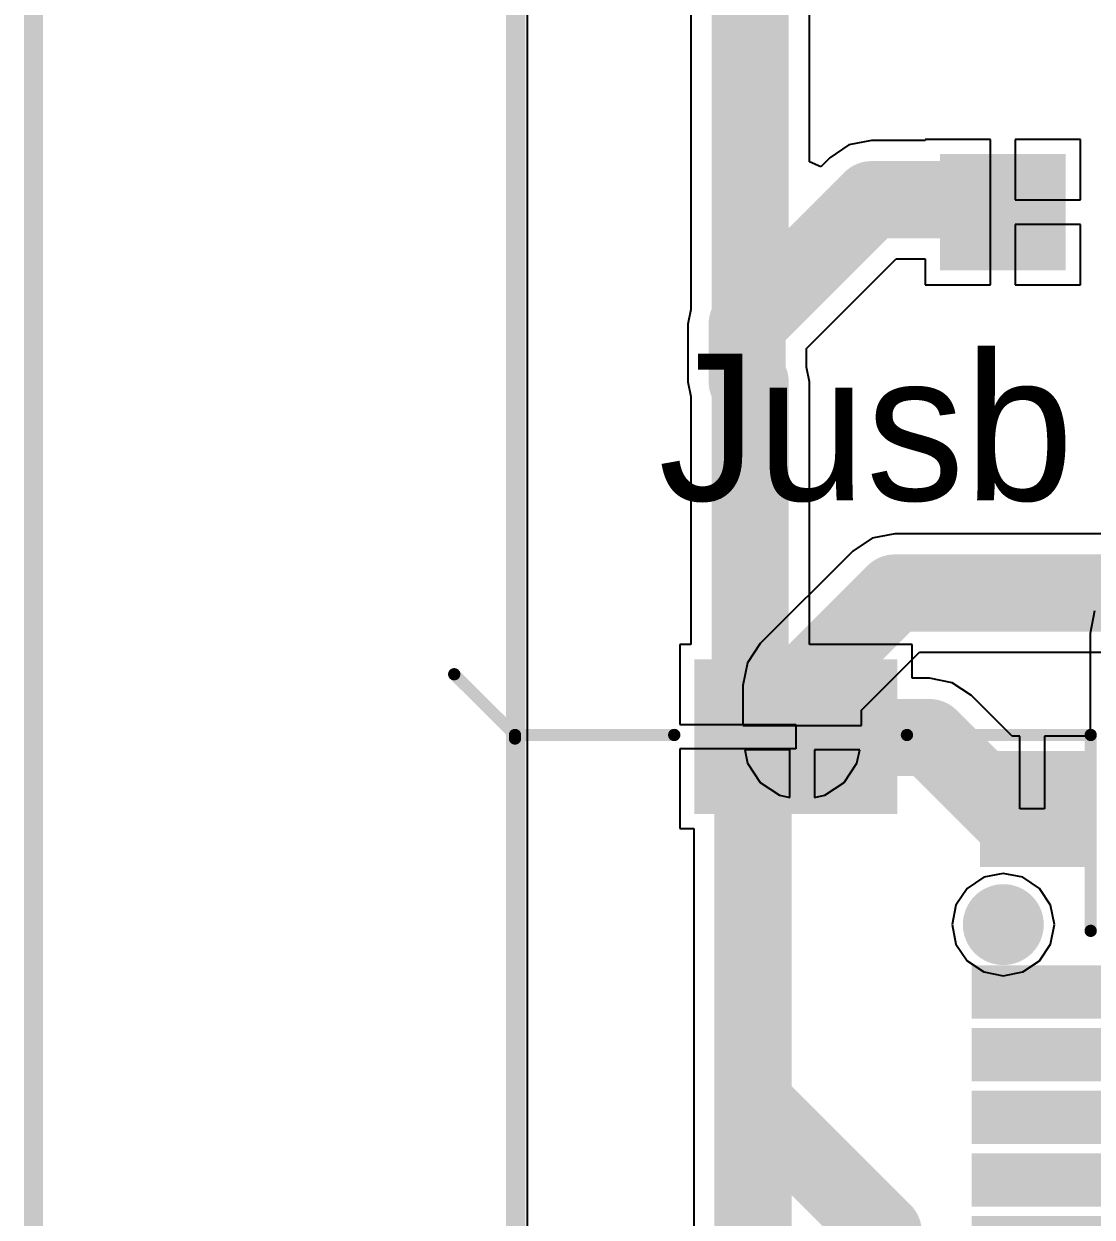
# Model space of a CAD drawing. Extents: x 60 to 151, y 116 to 276.
# Drawn here: x 60.43 to 71.51, y 129.06 to 141.44 of the extents above; entities that cross this region are included whole.
import ezdxf

# ---------------------------------------------------------------- set-up
doc = ezdxf.new("R2010")
doc.units = 0
doc.header["$MEASUREMENT"] = 0
doc.layers.get('0').update_dxf_attribs({"linetype": 'CONTINUOUS'})
for name, color, linetype in [('BOTTOMLAYER', 5, 'CONTINUOUS'), ('BOTTOMSOLDER', 6, 'CONTINUOUS'), ('MECHANICAL1', 6, 'CONTINUOUS'), ('MULTILAYER', 9, 'CONTINUOUS'), ('PADHOLELAYER', 156, 'CONTINUOUS'), ('TOPLAYER', 1, 'CONTINUOUS'), ('TOPOVERLAY', 2, 'CONTINUOUS'), ('TOPPASTE', 8, 'CONTINUOUS'), ('TOPSOLDER', 216, 'CONTINUOUS'), ('VIAHOLELAYER', 16, 'CONTINUOUS')]:
    doc.layers.add(name, color=color, linetype=linetype)

# ---------------------------------------------------------------- blocks, each defined once
blk = doc.blocks.new('____________5__23')
at = {"layer": 'BOTTOMLAYER', "const_width": 0.318}
for points in [[(-0.859, -0.525, 1), (-0.541, -0.525, 1)], [(3.141, -0.525, 1), (3.459, -0.525, 1)]]:
    blk.add_lwpolyline(points, format="xyb", close=True, dxfattribs=at)
at = {"layer": 'BOTTOMSOLDER', "const_width": 0.419}
for points in [[(-0.91, -0.525, 1), (-0.49, -0.525, 1)], [(3.09, -0.525, 1), (3.51, -0.525, 1)]]:
    blk.add_lwpolyline(points, format="xyb", close=True, dxfattribs=at)
at = {"layer": 'MULTILAYER', "const_width": 0.318}
for points in [[(-0.859, -0.525, 1), (-0.541, -0.525, 1)], [(3.141, -0.525, 1), (3.459, -0.525, 1)]]:
    blk.add_lwpolyline(points, format="xyb", close=True, dxfattribs=at)
at = {"layer": 'PADHOLELAYER', "const_width": 0.3}
for points in [[(-0.85, -0.525, 1), (-0.55, -0.525, 1)], [(3.15, -0.525, 1), (3.45, -0.525, 1)]]:
    blk.add_lwpolyline(points, format="xyb", close=True, dxfattribs=at)
at = {"layer": 'TOPLAYER', "const_width": 0.318}
for points in [[(-0.859, -0.525, 1), (-0.541, -0.525, 1)], [(3.141, -0.525, 1), (3.459, -0.525, 1)]]:
    blk.add_lwpolyline(points, format="xyb", close=True, dxfattribs=at)
at = {"layer": 'TOPLAYER'}
for points in [[(-0.175, -0.75), (0.175, -0.75), (-0.175, 0.75), (0.175, 0.75)], [(0.475, -0.75), (0.825, -0.75), (0.475, 0.75), (0.825, 0.75)], [(1.125, -0.75), (1.475, -0.75), (1.125, 0.75), (1.475, 0.75)], [(1.775, -0.75), (2.125, -0.75), (1.775, 0.75), (2.125, 0.75)], [(2.425, -0.75), (2.775, -0.75), (2.425, 0.75), (2.775, 0.75)], [(-2.4, -0.665), (-1.4, -0.665), (-2.4, 0.215), (-1.4, 0.215)], [(4, -0.665), (5, -0.665), (4, 0.215), (5, 0.215)], [(-3.35, -3.625), (-1.95, -3.625), (-3.35, -1.725), (-1.95, -1.725)], [(4.55, -3.625), (5.95, -3.625), (4.55, -1.725), (5.95, -1.725)]]:
    blk.add_solid(points, dxfattribs=at)
at = {"layer": 'TOPOVERLAY'}
for points, const_width in [([(3.3, 0.76, 1), (3.05, 0.76, 1)], 0.25), ([(2.987, 0.76, 1), (3.112, 0.76, 1)], 0.125), ([(3.238, 0.76, 1), (3.363, 0.76, 1)], 0.125), ([(-2.699, 0.381, 1), (-2.635, 0.381, 1)], 0.0635), ([(-2.699, 0.381, 1), (-2.635, 0.381, 1)], 0.0635), ([(-0.667, 0.381, 1), (-0.603, 0.381, 1)], 0.0635), ([(3.143, 0.381, 1), (3.207, 0.381, 1)], 0.0635), ([(5.175, 0.381, 1), (5.239, 0.381, 1)], 0.0635), ([(5.175, 0.381, 1), (5.239, 0.381, 1)], 0.0635), ([(-2.699, -1.524, 1), (-2.635, -1.524, 1)], 0.0635), ([(5.175, -1.524, 1), (5.239, -1.524, 1)], 0.0635), ([(-2.699, -3.937, 1), (-2.635, -3.937, 1)], 0.0635), ([(5.175, -3.937, 1), (5.239, -3.937, 1)], 0.0635), ([(-2.699, -5.588, 1), (-2.635, -5.588, 1)], 0.0635), ([(-2.699, -5.588, 1), (-2.635, -5.588, 1)], 0.0635), ([(-2.662, -5.588, 1), (-2.598, -5.588, 1)], 0.0635), ([(5.138, -5.588, 1), (5.202, -5.588, 1)], 0.0635), ([(5.175, -5.588, 1), (5.239, -5.588, 1)], 0.0635), ([(5.175, -5.588, 1), (5.239, -5.588, 1)], 0.0635), ([(-3.329, -6.218, 1), (-3.265, -6.218, 1)], 0.0635), ([(5.805, -6.218, 1), (5.869, -6.218, 1)], 0.0635)]:
    blk.add_lwpolyline(points, format="xyb", close=True, dxfattribs=dict(at, const_width=const_width))
at = {"layer": 'TOPOVERLAY', "const_width": 0.127}
for points in [[(-0.635, 0.381), (-2.667, 0.381)], [(-2.667, -1.524), (-2.667, 0.381)], [(5.207, 0.381), (3.175, 0.381)], [(5.207, -1.524), (5.207, 0.381)], [(-2.667, -5.588), (-2.667, -3.937)], [(5.207, -5.588), (5.207, -3.937)], [(-3.297, -6.218), (-2.667, -5.588)], [(5.17, -5.588), (-2.63, -5.588)], [(5.837, -6.218), (5.207, -5.588)]]:
    blk.add_lwpolyline(points, dxfattribs=at)
at = {"layer": 'TOPPASTE'}
for points in [[(-0.175, -0.75), (0.175, -0.75), (-0.175, 0.75), (0.175, 0.75)], [(0.475, -0.75), (0.825, -0.75), (0.475, 0.75), (0.825, 0.75)], [(1.125, -0.75), (1.475, -0.75), (1.125, 0.75), (1.475, 0.75)], [(1.775, -0.75), (2.125, -0.75), (1.775, 0.75), (2.125, 0.75)], [(2.425, -0.75), (2.775, -0.75), (2.425, 0.75), (2.775, 0.75)], [(-2.4, -0.665), (-1.4, -0.665), (-2.4, 0.215), (-1.4, 0.215)], [(4, -0.665), (5, -0.665), (4, 0.215), (5, 0.215)], [(-3.35, -3.625), (-1.95, -3.625), (-3.35, -1.725), (-1.95, -1.725)], [(4.55, -3.625), (5.95, -3.625), (4.55, -1.725), (5.95, -1.725)]]:
    blk.add_solid(points, dxfattribs=at)
at = {"layer": 'TOPSOLDER', "const_width": 0.419}
for points in [[(-0.91, -0.525, 1), (-0.49, -0.525, 1)], [(3.09, -0.525, 1), (3.51, -0.525, 1)]]:
    blk.add_lwpolyline(points, format="xyb", close=True, dxfattribs=at)
at = {"layer": 'TOPSOLDER'}
for points in [[(-0.277, -0.852), (0.277, -0.852), (-0.277, 0.852), (0.277, 0.852)], [(0.373, -0.852), (0.927, -0.852), (0.373, 0.852), (0.927, 0.852)], [(1.023, -0.852), (1.577, -0.852), (1.023, 0.852), (1.577, 0.852)], [(1.673, -0.852), (2.227, -0.852), (1.673, 0.852), (2.227, 0.852)], [(2.323, -0.852), (2.877, -0.852), (2.323, 0.852), (2.877, 0.852)], [(-2.502, -0.767), (-1.298, -0.767), (-2.502, 0.317), (-1.298, 0.317)], [(3.898, -0.767), (5.102, -0.767), (3.898, 0.317), (5.102, 0.317)], [(-3.452, -3.727), (-1.848, -3.727), (-3.452, -1.623), (-1.848, -1.623)], [(4.448, -3.727), (6.052, -3.727), (4.448, -1.623), (6.052, -1.623)]]:
    blk.add_solid(points, dxfattribs=at)
blk = doc.blocks.new('_1_0603_95')
at = {"layer": 'TOPLAYER'}
for points in [[(-0.3, -0.5), (-0.3, 0.5), (-1.4, -0.5), (-1.4, 0.5)], [(1.4, -0.5), (1.4, 0.5), (0.3, -0.5), (0.3, 0.5)]]:
    blk.add_solid(points, dxfattribs=at)
at = {"layer": 'TOPPASTE'}
for points in [[(-0.3, -0.5), (-0.3, 0.5), (-1.4, -0.5), (-1.4, 0.5)], [(1.4, -0.5), (1.4, 0.5), (0.3, -0.5), (0.3, 0.5)]]:
    blk.add_solid(points, dxfattribs=at)
at = {"layer": 'TOPSOLDER'}
for points in [[(-0.198, -0.602), (-0.198, 0.602), (-1.502, -0.602), (-1.502, 0.602)], [(1.502, -0.602), (1.502, 0.602), (0.198, -0.602), (0.198, 0.602)]]:
    blk.add_solid(points, dxfattribs=at)

msp = doc.modelspace()

# ---------------------------------------------------------------- linework, layer by layer
at = {"layer": 'BOTTOMLAYER'}
for p, q in [((65.652, 116.306), (65.652, 193.706)), ((69.227, 136.104), (69.027, 135.971)), ((69.462, 136.151), (69.227, 136.104)), ((73.092, 136.151), (69.462, 136.151)), ((69.027, 135.971), (68.067, 135.011)), ((68.067, 135.011), (67.934, 134.811)), ((69.117, 134.321), (69.717, 134.921)), ((69.717, 134.921), (72.837, 134.921)), ((67.934, 134.811), (67.887, 134.576)), ((67.887, 134.576), (67.887, 134.163)), ((69.117, 134.163), (69.117, 134.321)), ((67.887, 134.163), (69.117, 134.163)), ((68.375, 133.909), (67.906, 133.909)), ((67.906, 133.909), (67.934, 133.771)), ((68.375, 133.416), (68.375, 133.909)), ((69.098, 133.909), (68.629, 133.909)), ((68.629, 133.909), (68.629, 133.416)), ((69.07, 133.771), (69.098, 133.909)), ((67.934, 133.771), (68.067, 133.571)), ((68.937, 133.571), (69.07, 133.771)), ((68.067, 133.571), (68.267, 133.438)), ((68.737, 133.438), (68.937, 133.571)), ((68.267, 133.438), (68.375, 133.416)), ((68.629, 133.416), (68.737, 133.438)), ((70.384, 132.587), (70.212, 132.471)), ((70.587, 132.627), (70.384, 132.587)), ((70.79, 132.587), (70.587, 132.627)), ((70.962, 132.471), (70.79, 132.587)), ((70.212, 132.471), (70.096, 132.299)), ((71.077, 132.299), (70.962, 132.471)), ((70.096, 132.299), (70.056, 132.096)), ((71.118, 132.096), (71.077, 132.299)), ((70.056, 132.096), (70.096, 131.893)), ((71.077, 131.893), (71.118, 132.096)), ((70.096, 131.893), (70.212, 131.721)), ((70.962, 131.721), (71.077, 131.893)), ((70.212, 131.721), (70.384, 131.606)), ((70.79, 131.606), (70.962, 131.721)), ((70.384, 131.606), (70.587, 131.565)), ((70.587, 131.565), (70.79, 131.606))]:
    msp.add_line(p, q, dxfattribs=at)
at = {"layer": 'BOTTOMLAYER', "const_width": 0.8}
for points in [[(68.502, 134.576), (69.462, 135.536)], [(69.462, 135.536), (73.092, 135.536)], [(68.502, 134.036), (68.502, 134.576)], [(68.502, 134.006), (68.502, 134.036)]]:
    msp.add_lwpolyline(points, dxfattribs=at)
at = {"layer": 'BOTTOMLAYER'}
for points, const_width in [([(69.262, 135.536, 1), (69.662, 135.536, 1)], 0.4), ([(69.262, 135.536, 1), (69.662, 135.536, 1)], 0.4), ([(68.302, 134.576, 1), (68.702, 134.576, 1)], 0.4), ([(68.302, 134.576, 1), (68.702, 134.576, 1)], 0.4), ([(68.302, 134.036, 1), (68.702, 134.036, 1)], 0.4), ([(68.302, 134.036, 1), (68.702, 134.036, 1)], 0.4), ([(68.302, 134.006, 1), (68.702, 134.006, 1)], 0.4), ([(68.352, 134.036, 1), (68.652, 134.036, 1)], 0.3)]:
    msp.add_lwpolyline(points, format="xyb", close=True, dxfattribs=dict(at, const_width=const_width))
at = {"layer": 'BOTTOMSOLDER', "const_width": 0.402}
msp.add_lwpolyline([(68.301, 134.036, 1), (68.703, 134.036, 1)], format="xyb", close=True, dxfattribs=at)
at = {"layer": 'MECHANICAL1', "const_width": 0.2}
for points in [[(60.532, 116.186), (60.532, 196.186)], [(65.532, 116.186), (65.532, 196.186)]]:
    msp.add_lwpolyline(points, dxfattribs=at)
at = {"layer": 'MULTILAYER', "const_width": 0.3}
msp.add_lwpolyline([(68.352, 134.036, 1), (68.652, 134.036, 1)], format="xyb", close=True, dxfattribs=at)
at = {"layer": 'TOPLAYER'}
for p, q in [((65.652, 116.546), (65.652, 196.046)), ((67.347, 142.732), (67.347, 138.477)), ((68.577, 140.007), (68.577, 142.732)), ((68.987, 140.184), (68.787, 140.051)), ((69.222, 140.231), (68.987, 140.184)), ((69.778, 140.231), (69.222, 140.231)), ((70.455, 140.24), (69.778, 140.24)), ((69.778, 140.24), (69.778, 140.231)), ((70.455, 139.486), (70.455, 140.24)), ((71.386, 140.24), (70.709, 140.24)), ((70.709, 140.24), (70.709, 139.613)), ((71.386, 139.613), (71.386, 140.24)), ((68.694, 139.958), (68.577, 140.007)), ((68.787, 140.051), (68.694, 139.958)), ((70.709, 139.613), (71.386, 139.613)), ((70.455, 138.732), (70.455, 139.486)), ((71.386, 139.359), (70.709, 139.359)), ((70.709, 139.359), (70.709, 138.732)), ((71.386, 138.732), (71.386, 139.359)), ((68.547, 138.071), (69.477, 139.001)), ((69.477, 139.001), (69.778, 139.001)), ((69.778, 139.001), (69.778, 138.732)), ((69.778, 138.732), (70.455, 138.732)), ((70.709, 138.732), (71.386, 138.732)), ((67.347, 138.477), (67.317, 138.326)), ((67.317, 138.326), (67.317, 137.726)), ((68.547, 137.877), (68.547, 138.071)), ((68.577, 137.726), (68.547, 137.877)), ((67.317, 137.726), (67.347, 137.575)), ((68.577, 135), (68.577, 137.726)), ((67.347, 137.575), (67.347, 135)), ((71.534, 135.351), (71.487, 135.116)), ((71.487, 135.116), (71.487, 134.05)), ((67.347, 135), (67.233, 135)), ((67.233, 135), (67.233, 134.173)), ((69.641, 135), (68.577, 135)), ((69.641, 134.651), (69.641, 135)), ((69.822, 134.651), (69.641, 134.651)), ((70.057, 134.604), (69.822, 134.651)), ((70.257, 134.471), (70.057, 134.604)), ((70.678, 134.05), (70.257, 134.471)), ((67.233, 134.173), (68.437, 134.173)), ((68.437, 134.173), (68.437, 133.919)), ((70.76, 134.05), (70.678, 134.05)), ((70.76, 133.296), (70.76, 134.05)), ((71.487, 134.05), (71.014, 134.05)), ((71.014, 134.05), (71.014, 133.296)), ((68.437, 133.919), (67.233, 133.919)), ((67.233, 133.919), (67.233, 133.092)), ((71.014, 133.296), (70.76, 133.296)), ((67.233, 133.092), (67.377, 133.092)), ((67.377, 133.092), (67.377, 130.256)), ((67.377, 130.256), (67.377, 127.1))]:
    msp.add_line(p, q, dxfattribs=at)
for points, const_width in [([(67.962, 138.356), (67.962, 143.606)], 0.8), ([(67.932, 138.326), (69.222, 139.616)], 0.8), ([(69.222, 139.616), (70.542, 139.616)], 0.8), ([(67.932, 137.726), (67.932, 138.326)], 0.8), ([(67.962, 134.046), (67.962, 137.726)], 0.8), ([(67.992, 130.256), (67.992, 134.036)], 0.8), ([(68.057, 134.036), (68.437, 134.036)], 0.8), ([(68.502, 134.036), (69.822, 134.036)], 0.8), ([(69.822, 134.036), (70.602, 133.256)], 0.8), ([(71.112, 131.396), (71.922, 131.396)], 0.3), ([(70.662, 130.766), (72.012, 130.766)], 0.254), ([(67.992, 130.256), (69.342, 128.906)], 0.8), ([(67.992, 126.146), (67.992, 130.256)], 0.8), ([(71.112, 130.096), (71.992, 130.096)], 0.254), ([(70.752, 130.076), (71.112, 130.076)], 0.254)]:
    msp.add_lwpolyline(points, dxfattribs=dict(at, const_width=const_width))
for points, const_width in [([(69.022, 139.616, 1), (69.422, 139.616, 1)], 0.4), ([(69.022, 139.616, 1), (69.422, 139.616, 1)], 0.4), ([(70.342, 139.616, 1), (70.742, 139.616, 1)], 0.4), ([(67.762, 138.356, 1), (68.162, 138.356, 1)], 0.4), ([(67.732, 138.326, 1), (68.132, 138.326, 1)], 0.4), ([(67.732, 138.326, 1), (68.132, 138.326, 1)], 0.4), ([(67.732, 137.726, 1), (68.132, 137.726, 1)], 0.4), ([(67.762, 137.726, 1), (68.162, 137.726, 1)], 0.4), ([(67.762, 134.046, 1), (68.162, 134.046, 1)], 0.4), ([(67.792, 134.036, 1), (68.192, 134.036, 1)], 0.4), ([(67.857, 134.036, 1), (68.257, 134.036, 1)], 0.4), ([(68.237, 134.036, 1), (68.637, 134.036, 1)], 0.4), ([(68.302, 134.036, 1), (68.702, 134.036, 1)], 0.4), ([(69.622, 134.036, 1), (70.022, 134.036, 1)], 0.4), ([(69.622, 134.036, 1), (70.022, 134.036, 1)], 0.4), ([(68.352, 134.036, 1), (68.652, 134.036, 1)], 0.3), ([(70.402, 133.256, 1), (70.802, 133.256, 1)], 0.4), ([(71.037, 131.396, 1), (71.187, 131.396, 1)], 0.15), ([(70.598, 130.766, 1), (70.725, 130.766, 1)], 0.127), ([(67.792, 130.256, 1), (68.192, 130.256, 1)], 0.4), ([(67.792, 130.256, 1), (68.192, 130.256, 1)], 0.4), ([(67.792, 130.256, 1), (68.192, 130.256, 1)], 0.4), ([(71.048, 130.096, 1), (71.175, 130.096, 1)], 0.127), ([(70.688, 130.076, 1), (70.815, 130.076, 1)], 0.127), ([(71.048, 130.076, 1), (71.175, 130.076, 1)], 0.127), ([(69.142, 128.906, 1), (69.542, 128.906, 1)], 0.4)]:
    msp.add_lwpolyline(points, format="xyb", close=True, dxfattribs=dict(at, const_width=const_width))
at = {"layer": 'TOPSOLDER', "const_width": 0.402}
msp.add_lwpolyline([(68.301, 134.036, 1), (68.703, 134.036, 1)], format="xyb", close=True, dxfattribs=at)
at = {"layer": 'VIAHOLELAYER', "const_width": 0.15}
msp.add_lwpolyline([(68.427, 134.036, 1), (68.577, 134.036, 1)], format="xyb", close=True, dxfattribs=at)

# ---------------------------------------------------------------- block references
msp.add_blockref('_1_0603_95', (71.432, 139.486))
at = {"rotation": 270}
msp.add_blockref('____________5__23', (71.112, 131.396), dxfattribs=at)

# ---------------------------------------------------------------- texts
at = {"layer": 'TOPOVERLAY'}
msp.add_text('Jusb', height=1.524, rotation=360, dxfattribs=at).set_placement((67.012, 136.496))

doc.saveas('drawing.dxf')
